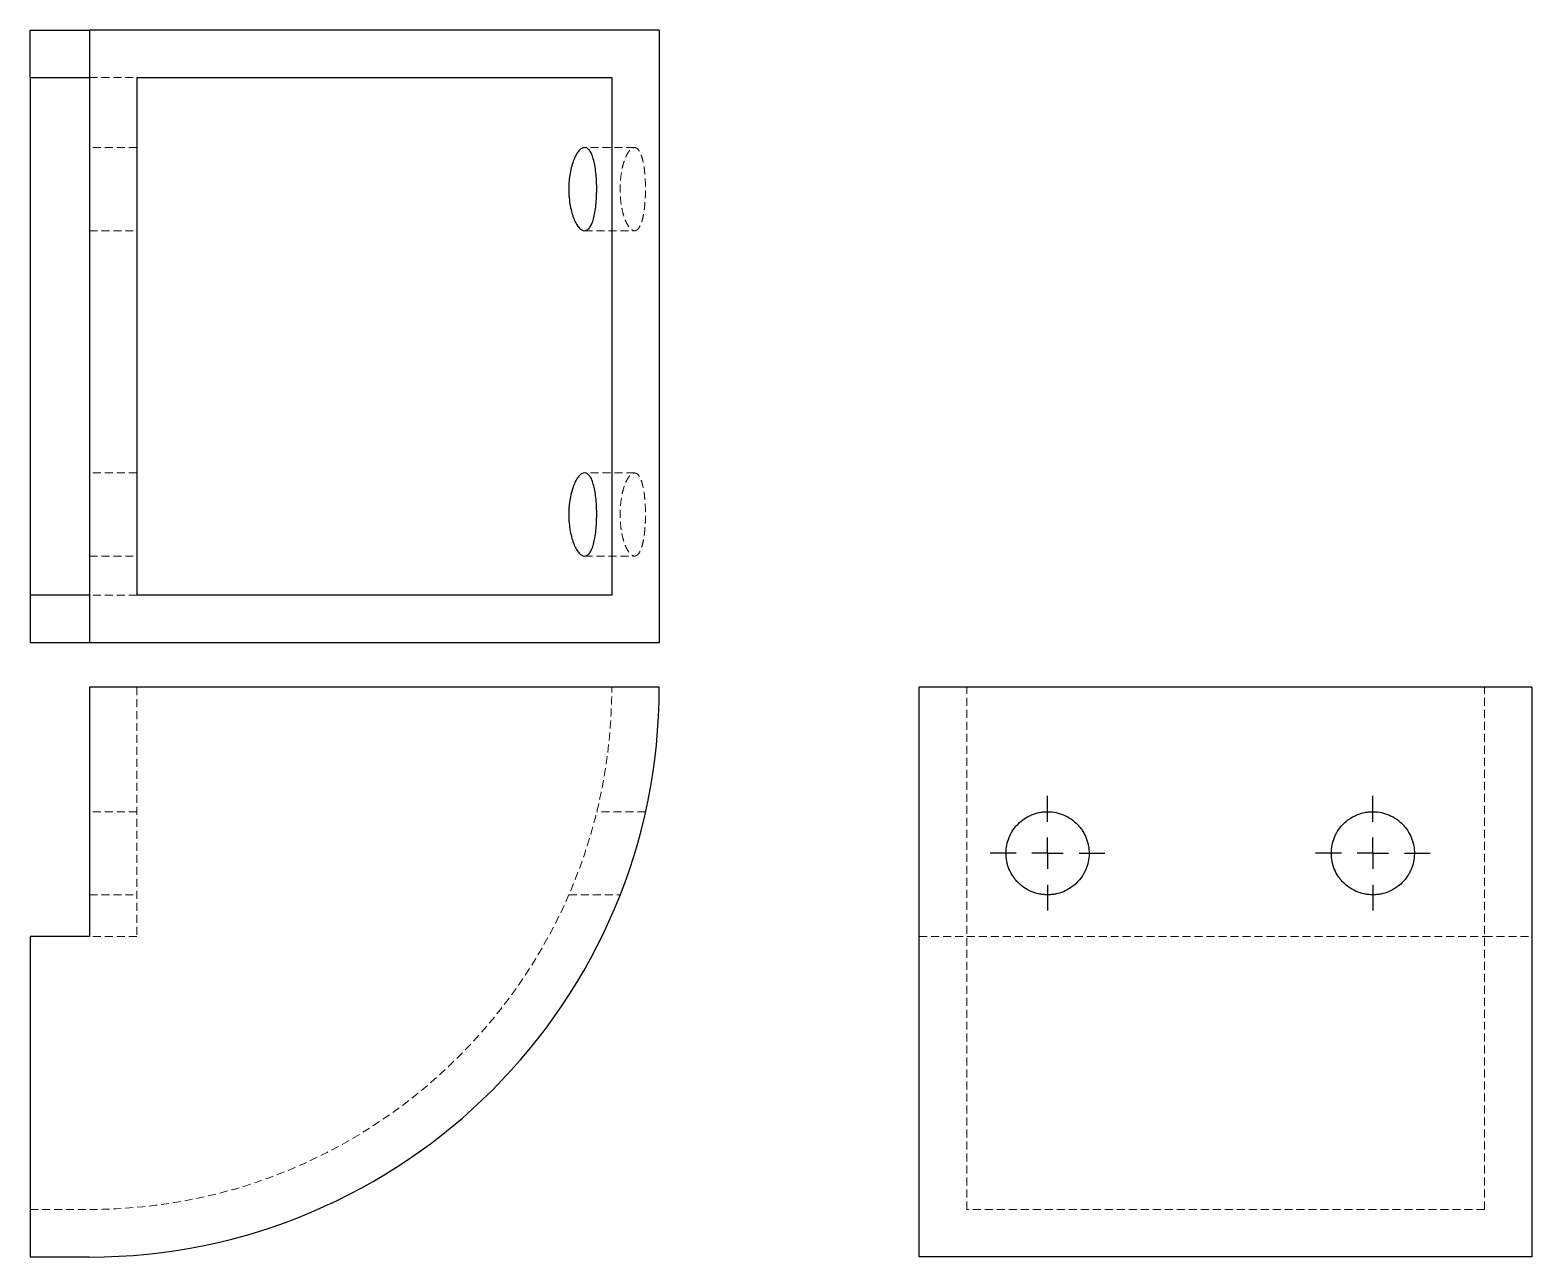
# Model space of a CAD drawing. Header units: millimetres. Extents: x 33 to 272, y 12 to 207.
import ezdxf

# ---------------------------------------------------------------- set-up
doc = ezdxf.new("R2010")
doc.units = ezdxf.units.MM
doc.linetypes.add('HIDDEN', pattern=[1.905, 1.27, -0.635])
doc.layers.add('10', color=7, linetype='Continuous')

# ---------------------------------------------------------------- blocks, each defined once
blk = doc.blocks.new('SW_CENTERMARKSYMBOL_0')
at = {"layer": '10', "color": 0}
for p, q in [((0, 5), (0, 9.1)), ((0, 0), (0, 2.5)), ((-5, 0), (-9.1, 0)), ((0, 0), (-2.5, 0)), ((0, 0), (0, -2.5)), ((0, 0), (2.5, 0)), ((5, 0), (9.1, 0)), ((0, -5), (0, -9.1))]:
    blk.add_line(p, q, dxfattribs=at)
blk = doc.blocks.new('SW_CENTERMARKSYMBOL_1')
at = {"layer": '10', "color": 0}
for p, q in [((0, 5), (0, 9.1)), ((0, 0), (0, 2.5)), ((-5, 0), (-9.1, 0)), ((0, 0), (-2.5, 0)), ((0, 0), (0, -2.5)), ((0, 0), (2.5, 0)), ((5, 0), (9.1, 0)), ((0, -5), (0, -9.1))]:
    blk.add_line(p, q, dxfattribs=at)

msp = doc.modelspace()

# ---------------------------------------------------------------- linework, layer by layer
at = {"color": 7, "linetype": 'Continuous', "lineweight": 25}
for p, q in [((33, 199.13), (33, 206.68)), ((33, 206.68), (42.43, 206.68)), ((42.43, 206.68), (42.43, 109.32)), ((133, 206.68), (42.43, 206.68)), ((133, 206.68), (133, 109.32)), ((33, 199.13), (42.43, 199.13)), ((33, 199.13), (33, 116.87)), ((49.98, 199.13), (125.45, 199.13)), ((49.98, 199.13), (49.98, 116.87)), ((125.45, 199.13), (125.45, 116.87)), ((33, 116.87), (33, 109.32)), ((42.43, 116.87), (33, 116.87)), ((125.45, 116.87), (49.98, 116.87)), ((42.43, 109.32), (33, 109.32)), ((133, 109.32), (42.43, 109.32)), ((133, 102.28), (42.43, 102.28)), ((42.43, 102.28), (42.43, 62.66)), ((271.68, 102.28), (174.32, 102.28)), ((174.32, 11.72), (174.32, 102.28)), ((271.68, 102.28), (271.68, 11.72)), ((33, 62.66), (33, 11.72)), ((42.43, 62.66), (33, 62.66)), ((33, 11.72), (42.43, 11.72)), ((271.68, 11.72), (174.32, 11.72))]:
    msp.add_line(p, q, dxfattribs=at)
at = {"color": 7, "linetype": 'HIDDEN', "lineweight": 18}
for p, q in [((42.43, 199.13), (49.98, 199.13)), ((49.98, 188), (42.43, 188)), ((129.06, 188), (121.14, 188)), ((42.43, 174.79), (49.98, 174.79)), ((121.14, 174.79), (129.06, 174.79)), ((49.98, 136.3), (42.43, 136.3)), ((129.06, 136.3), (121.14, 136.3)), ((42.43, 123.09), (49.98, 123.09)), ((121.14, 123.09), (129.06, 123.09)), ((49.98, 116.87), (42.43, 116.87)), ((49.98, 102.28), (49.98, 62.66)), ((181.87, 19.26), (181.87, 102.28)), ((264.13, 19.26), (264.13, 102.28)), ((49.98, 82.47), (42.43, 82.47)), ((130.8, 82.47), (123.05, 82.47)), ((42.43, 69.26), (49.98, 69.26)), ((118.61, 69.26), (126.77, 69.26)), ((49.98, 62.66), (42.43, 62.66)), ((174.32, 62.66), (181.87, 62.66)), ((181.87, 62.66), (264.13, 62.66)), ((264.13, 62.66), (271.68, 62.66)), ((33, 19.26), (42.43, 19.26)), ((264.13, 19.26), (181.87, 19.26))]:
    msp.add_line(p, q, dxfattribs=at)
at = {"color": 7, "linetype": 'Continuous', "lineweight": 25}
msp.add_arc((42.43, 102.28), 90.57, 270, 0, dxfattribs=at)
at = {"color": 7, "linetype": 'HIDDEN', "lineweight": 18}
for centre, radius, start, end in [((42.43, 102.28), 83.02, 270, 0), ((194.7, 75.87), 6.6, 163.807, 194.744), ((246.4, 75.87), 6.6, 163.807, 194.744)]:
    msp.add_arc(centre, radius, start, end, dxfattribs=at)
at = {"color": 7, "linetype": 'Continuous', "lineweight": 25}
for points, knots in [([(121.14, 174.79), (121, 174.79), (120.85, 174.83), (120.63, 174.95), (120.56, 175), (120.42, 175.12), (120.34, 175.19), (120.12, 175.42), (119.98, 175.62), (119.78, 175.96), (119.71, 176.08), (119.58, 176.34), (119.51, 176.49), (119.33, 176.93), (119.21, 177.25), (119.01, 177.96), (118.92, 178.34), (118.77, 179.14), (118.71, 179.56), (118.65, 180.21), (118.63, 180.43), (118.61, 180.87), (118.6, 181.31), (118.61, 181.76), (118.62, 182.2), (118.64, 182.42), (118.69, 183.08), (118.75, 183.5), (118.89, 184.31), (118.98, 184.7), (119.18, 185.42), (119.29, 185.75), (119.53, 186.36), (119.66, 186.63), (119.87, 186.99), (119.94, 187.1), (120.08, 187.3), (120.15, 187.39), (120.37, 187.64), (120.51, 187.76), (120.8, 187.94), (120.95, 187.99), (121.24, 188.01), (121.38, 187.97), (121.64, 187.83), (121.77, 187.72), (122.01, 187.41), (122.13, 187.22), (122.28, 186.88), (122.33, 186.75), (122.43, 186.49), (122.47, 186.34), (122.6, 185.89), (122.68, 185.57), (122.81, 184.85), (122.87, 184.46), (122.96, 183.65), (122.99, 183.23), (123.03, 182.58), (123.04, 182.36), (123.05, 181.92), (123.06, 181.47), (123.05, 181.03), (123.04, 180.59), (123.04, 180.36), (123, 179.71), (122.97, 179.29), (122.89, 178.47), (122.83, 178.07), (122.71, 177.35), (122.63, 177.01), (122.46, 176.39), (122.37, 176.12), (122.21, 175.76), (122.16, 175.65), (122.05, 175.45), (121.99, 175.36), (121.81, 175.12), (121.68, 175), (121.42, 174.83), (121.28, 174.79), (121.14, 174.79)], [0, 0, 0, 0, 0.03125, 0.03125, 0.046875, 0.046875, 0.0625, 0.0625, 0.09375, 0.09375, 0.109375, 0.109375, 0.125, 0.125, 0.15625, 0.15625, 0.1875, 0.1875, 0.21875, 0.21875, 0.234375, 0.234375, 0.25, 0.265625, 0.265625, 0.28125, 0.28125, 0.3125, 0.3125, 0.34375, 0.34375, 0.375, 0.375, 0.40625, 0.40625, 0.421875, 0.421875, 0.4375, 0.4375, 0.46875, 0.46875, 0.5, 0.5, 0.53125, 0.53125, 0.5625, 0.5625, 0.59375, 0.59375, 0.609375, 0.609375, 0.625, 0.625, 0.65625, 0.65625, 0.6875, 0.6875, 0.71875, 0.71875, 0.734375, 0.734375, 0.75, 0.765625, 0.765625, 0.78125, 0.78125, 0.8125, 0.8125, 0.84375, 0.84375, 0.875, 0.875, 0.90625, 0.90625, 0.921875, 0.921875, 0.9375, 0.9375, 0.96875, 0.96875, 1, 1, 1, 1]), ([(121.14, 123.09), (121, 123.09), (120.85, 123.13), (120.63, 123.25), (120.56, 123.3), (120.42, 123.42), (120.34, 123.49), (120.12, 123.73), (119.98, 123.92), (119.78, 124.26), (119.71, 124.38), (119.58, 124.65), (119.51, 124.79), (119.33, 125.23), (119.21, 125.55), (119.01, 126.26), (118.92, 126.64), (118.77, 127.45), (118.71, 127.86), (118.65, 128.51), (118.63, 128.73), (118.61, 129.17), (118.6, 129.62), (118.61, 130.06), (118.62, 130.5), (118.64, 130.72), (118.69, 131.38), (118.75, 131.8), (118.89, 132.61), (118.98, 133), (119.18, 133.72), (119.29, 134.05), (119.53, 134.66), (119.66, 134.93), (119.87, 135.29), (119.94, 135.4), (120.08, 135.6), (120.15, 135.69), (120.37, 135.94), (120.51, 136.07), (120.8, 136.24), (120.95, 136.29), (121.24, 136.31), (121.38, 136.28), (121.64, 136.13), (121.77, 136.02), (122.01, 135.71), (122.13, 135.52), (122.28, 135.18), (122.33, 135.06), (122.43, 134.79), (122.47, 134.65), (122.6, 134.2), (122.68, 133.87), (122.81, 133.15), (122.87, 132.76), (122.96, 131.95), (122.99, 131.54), (123.03, 130.88), (123.04, 130.66), (123.05, 130.22), (123.06, 129.78), (123.05, 129.33), (123.04, 128.89), (123.04, 128.67), (123, 128.01), (122.97, 127.59), (122.89, 126.77), (122.83, 126.38), (122.71, 125.65), (122.63, 125.31), (122.46, 124.69), (122.37, 124.42), (122.21, 124.06), (122.16, 123.95), (122.05, 123.75), (121.99, 123.66), (121.81, 123.42), (121.68, 123.3), (121.42, 123.14), (121.28, 123.09), (121.14, 123.09)], [0, 0, 0, 0, 0.03125, 0.03125, 0.046875, 0.046875, 0.0625, 0.0625, 0.09375, 0.09375, 0.109375, 0.109375, 0.125, 0.125, 0.15625, 0.15625, 0.1875, 0.1875, 0.21875, 0.21875, 0.234375, 0.234375, 0.25, 0.265625, 0.265625, 0.28125, 0.28125, 0.3125, 0.3125, 0.34375, 0.34375, 0.375, 0.375, 0.40625, 0.40625, 0.421875, 0.421875, 0.4375, 0.4375, 0.46875, 0.46875, 0.5, 0.5, 0.53125, 0.53125, 0.5625, 0.5625, 0.59375, 0.59375, 0.609375, 0.609375, 0.625, 0.625, 0.65625, 0.65625, 0.6875, 0.6875, 0.71875, 0.71875, 0.734375, 0.734375, 0.75, 0.765625, 0.765625, 0.78125, 0.78125, 0.8125, 0.8125, 0.84375, 0.84375, 0.875, 0.875, 0.90625, 0.90625, 0.921875, 0.921875, 0.9375, 0.9375, 0.96875, 0.96875, 1, 1, 1, 1]), ([(188.09, 75.87), (188.09, 75.44), (188.14, 75.02), (188.26, 74.4), (188.3, 74.2), (188.42, 73.8), (188.49, 73.59), (188.73, 73), (188.93, 72.63), (189.27, 72.1), (189.39, 71.93), (189.66, 71.59), (189.8, 71.43), (190.25, 70.97), (190.57, 70.69), (191.28, 70.2), (191.67, 69.98), (192.47, 69.64), (192.88, 69.5), (193.53, 69.36), (193.75, 69.33), (194.19, 69.28), (194.63, 69.25), (195.07, 69.27), (195.51, 69.31), (195.73, 69.34), (196.39, 69.47), (196.81, 69.59), (197.61, 69.93), (198, 70.14), (198.72, 70.61), (199.06, 70.89), (199.67, 71.5), (199.94, 71.83), (200.29, 72.35), (200.4, 72.53), (200.6, 72.91), (200.7, 73.1), (200.94, 73.68), (201.07, 74.08), (201.25, 74.91), (201.29, 75.33), (201.31, 76.19), (201.27, 76.61), (201.16, 77.23), (201.12, 77.44), (201, 77.85), (200.93, 78.06), (200.7, 78.66), (200.51, 79.04), (200.16, 79.59), (200.04, 79.76), (199.77, 80.11), (199.62, 80.27), (199.17, 80.74), (198.84, 81.03), (198.13, 81.53), (197.74, 81.75), (196.93, 82.1), (196.51, 82.23), (195.64, 82.42), (195.2, 82.47), (194.54, 82.47), (194.32, 82.46), (193.88, 82.42), (193.66, 82.39), (193.01, 82.27), (192.58, 82.14), (191.97, 81.89), (191.77, 81.79), (191.38, 81.58), (191.2, 81.47), (190.65, 81.1), (190.32, 80.83), (189.7, 80.2), (189.42, 79.87), (189.07, 79.33), (188.96, 79.14), (188.76, 78.76), (188.66, 78.56), (188.42, 77.97), (188.3, 77.56), (188.14, 76.72), (188.09, 76.29), (188.09, 75.87)], [0, 0, 0, 0, 0.03125, 0.03125, 0.046875, 0.046875, 0.0625, 0.0625, 0.09375, 0.09375, 0.109375, 0.109375, 0.125, 0.125, 0.15625, 0.15625, 0.1875, 0.1875, 0.21875, 0.21875, 0.234375, 0.234375, 0.25, 0.265625, 0.265625, 0.28125, 0.28125, 0.3125, 0.3125, 0.34375, 0.34375, 0.375, 0.375, 0.40625, 0.40625, 0.421875, 0.421875, 0.4375, 0.4375, 0.46875, 0.46875, 0.5, 0.5, 0.53125, 0.53125, 0.546875, 0.546875, 0.5625, 0.5625, 0.59375, 0.59375, 0.609375, 0.609375, 0.625, 0.625, 0.65625, 0.65625, 0.6875, 0.6875, 0.71875, 0.71875, 0.75, 0.75, 0.765625, 0.765625, 0.78125, 0.78125, 0.8125, 0.8125, 0.828125, 0.828125, 0.84375, 0.84375, 0.875, 0.875, 0.90625, 0.90625, 0.921875, 0.921875, 0.9375, 0.9375, 0.96875, 0.96875, 1, 1, 1, 1]), ([(239.79, 75.87), (239.79, 75.44), (239.83, 75.02), (239.95, 74.4), (240, 74.2), (240.12, 73.8), (240.19, 73.59), (240.43, 73), (240.62, 72.63), (240.97, 72.1), (241.09, 71.93), (241.36, 71.59), (241.5, 71.43), (241.95, 70.97), (242.27, 70.69), (242.98, 70.2), (243.37, 69.98), (244.16, 69.64), (244.58, 69.5), (245.23, 69.36), (245.45, 69.33), (245.89, 69.28), (246.33, 69.25), (246.77, 69.27), (247.21, 69.31), (247.43, 69.34), (248.08, 69.47), (248.5, 69.59), (249.31, 69.93), (249.7, 70.14), (250.42, 70.61), (250.75, 70.89), (251.37, 71.5), (251.64, 71.83), (251.99, 72.35), (252.1, 72.53), (252.3, 72.91), (252.4, 73.1), (252.64, 73.68), (252.77, 74.08), (252.94, 74.91), (252.99, 75.33), (253.01, 76.19), (252.97, 76.61), (252.86, 77.23), (252.81, 77.44), (252.7, 77.85), (252.63, 78.06), (252.4, 78.66), (252.2, 79.04), (251.86, 79.59), (251.73, 79.76), (251.47, 80.11), (251.32, 80.27), (250.87, 80.74), (250.54, 81.03), (249.82, 81.53), (249.43, 81.75), (248.63, 82.1), (248.21, 82.23), (247.34, 82.42), (246.9, 82.47), (246.24, 82.47), (246.02, 82.46), (245.58, 82.42), (245.36, 82.39), (244.7, 82.27), (244.28, 82.14), (243.67, 81.89), (243.47, 81.79), (243.08, 81.58), (242.89, 81.47), (242.35, 81.1), (242.01, 80.83), (241.39, 80.2), (241.12, 79.87), (240.77, 79.33), (240.66, 79.14), (240.45, 78.76), (240.36, 78.56), (240.12, 77.97), (240, 77.56), (239.83, 76.72), (239.79, 76.29), (239.79, 75.87)], [0, 0, 0, 0, 0.03125, 0.03125, 0.046875, 0.046875, 0.0625, 0.0625, 0.09375, 0.09375, 0.109375, 0.109375, 0.125, 0.125, 0.15625, 0.15625, 0.1875, 0.1875, 0.21875, 0.21875, 0.234375, 0.234375, 0.25, 0.265625, 0.265625, 0.28125, 0.28125, 0.3125, 0.3125, 0.34375, 0.34375, 0.375, 0.375, 0.40625, 0.40625, 0.421875, 0.421875, 0.4375, 0.4375, 0.46875, 0.46875, 0.5, 0.5, 0.53125, 0.53125, 0.546875, 0.546875, 0.5625, 0.5625, 0.59375, 0.59375, 0.609375, 0.609375, 0.625, 0.625, 0.65625, 0.65625, 0.6875, 0.6875, 0.71875, 0.71875, 0.75, 0.75, 0.765625, 0.765625, 0.78125, 0.78125, 0.8125, 0.8125, 0.828125, 0.828125, 0.84375, 0.84375, 0.875, 0.875, 0.90625, 0.90625, 0.921875, 0.921875, 0.9375, 0.9375, 0.96875, 0.96875, 1, 1, 1, 1])]:
    msp.add_open_spline(points, degree=3, knots=knots, dxfattribs=at)
at = {"color": 7, "linetype": 'HIDDEN', "lineweight": 18}
for points in [[(129.06, 174.79), (128.93, 174.79), (128.8, 174.83), (128.6, 174.95), (128.54, 175), (128.4, 175.12), (128.34, 175.19), (128.14, 175.43), (128.01, 175.62), (127.82, 175.97), (127.76, 176.09), (127.64, 176.36), (127.58, 176.5), (127.42, 176.95), (127.31, 177.27), (127.13, 177.98), (127.05, 178.37), (126.91, 179.16), (126.86, 179.58), (126.81, 180.23), (126.79, 180.45), (126.77, 180.89), (126.76, 181.33), (126.77, 181.77), (126.78, 182.21), (126.8, 182.43), (126.85, 183.08), (126.9, 183.5), (127.02, 184.31), (127.1, 184.7), (127.28, 185.42), (127.38, 185.75), (127.61, 186.37), (127.73, 186.64), (127.91, 186.99), (127.97, 187.1), (128.1, 187.3), (128.17, 187.4), (128.37, 187.64), (128.5, 187.77), (128.76, 187.94), (128.9, 187.99), (129.16, 188.01), (129.29, 187.97), (129.47, 187.86), (129.53, 187.81), (129.64, 187.7), (129.7, 187.63), (129.87, 187.4), (129.97, 187.2), (130.11, 186.86), (130.16, 186.73), (130.24, 186.47), (130.28, 186.32), (130.4, 185.87), (130.47, 185.54), (130.59, 184.82), (130.64, 184.43), (130.72, 183.63), (130.75, 183.21), (130.79, 182.34), (130.81, 181.9), (130.81, 181.24), (130.81, 181.02), (130.8, 180.58), (130.79, 180.36), (130.76, 179.7), (130.73, 179.28), (130.67, 178.67), (130.65, 178.47), (130.6, 178.08), (130.58, 177.89), (130.49, 177.35), (130.42, 177.01), (130.27, 176.39), (130.18, 176.12), (130.04, 175.77), (129.99, 175.66), (129.89, 175.45), (129.84, 175.36), (129.68, 175.12), (129.56, 175), (129.32, 174.83), (129.19, 174.79), (129.06, 174.79)], [(129.06, 123.09), (128.93, 123.09), (128.8, 123.14), (128.6, 123.26), (128.54, 123.3), (128.4, 123.42), (128.34, 123.49), (128.14, 123.73), (128.01, 123.93), (127.82, 124.27), (127.76, 124.39), (127.64, 124.66), (127.58, 124.8), (127.42, 125.25), (127.31, 125.57), (127.13, 126.28), (127.05, 126.67), (126.91, 127.47), (126.86, 127.88), (126.81, 128.53), (126.79, 128.75), (126.77, 129.19), (126.76, 129.63), (126.77, 130.07), (126.78, 130.51), (126.8, 130.73), (126.85, 131.39), (126.9, 131.81), (127.02, 132.61), (127.1, 133), (127.28, 133.72), (127.38, 134.06), (127.61, 134.67), (127.73, 134.94), (127.91, 135.29), (127.97, 135.4), (128.1, 135.6), (128.17, 135.7), (128.37, 135.94), (128.5, 136.07), (128.76, 136.25), (128.9, 136.29), (129.16, 136.31), (129.29, 136.27), (129.47, 136.16), (129.53, 136.12), (129.64, 136), (129.7, 135.93), (129.87, 135.7), (129.97, 135.51), (130.11, 135.16), (130.16, 135.04), (130.24, 134.77), (130.28, 134.62), (130.4, 134.17), (130.47, 133.84), (130.59, 133.13), (130.64, 132.74), (130.72, 131.93), (130.75, 131.51), (130.79, 130.64), (130.81, 130.2), (130.81, 129.54), (130.81, 129.32), (130.8, 128.88), (130.79, 128.66), (130.76, 128.01), (130.73, 127.58), (130.67, 126.97), (130.65, 126.77), (130.6, 126.38), (130.58, 126.2), (130.49, 125.65), (130.42, 125.32), (130.27, 124.7), (130.18, 124.42), (130.04, 124.07), (129.99, 123.96), (129.89, 123.76), (129.84, 123.66), (129.68, 123.42), (129.56, 123.3), (129.32, 123.14), (129.19, 123.09), (129.06, 123.09)]]:
    msp.add_open_spline(points, degree=3, knots=[0, 0, 0, 0, 0.03125, 0.03125, 0.046875, 0.046875, 0.0625, 0.0625, 0.09375, 0.09375, 0.109375, 0.109375, 0.125, 0.125, 0.15625, 0.15625, 0.1875, 0.1875, 0.21875, 0.21875, 0.234375, 0.234375, 0.25, 0.265625, 0.265625, 0.28125, 0.28125, 0.3125, 0.3125, 0.34375, 0.34375, 0.375, 0.375, 0.40625, 0.40625, 0.421875, 0.421875, 0.4375, 0.4375, 0.46875, 0.46875, 0.5, 0.5, 0.53125, 0.53125, 0.546875, 0.546875, 0.5625, 0.5625, 0.59375, 0.59375, 0.609375, 0.609375, 0.625, 0.625, 0.65625, 0.65625, 0.6875, 0.6875, 0.71875, 0.71875, 0.75, 0.75, 0.765625, 0.765625, 0.78125, 0.78125, 0.8125, 0.8125, 0.828125, 0.828125, 0.84375, 0.84375, 0.875, 0.875, 0.90625, 0.90625, 0.921875, 0.921875, 0.9375, 0.9375, 0.96875, 0.96875, 1, 1, 1, 1], dxfattribs=at)

# ---------------------------------------------------------------- block references
at = {"layer": '10'}
for name, p in [('SW_CENTERMARKSYMBOL_0', (194.7, 75.87)), ('SW_CENTERMARKSYMBOL_1', (246.4, 75.87))]:
    msp.add_blockref(name, p, dxfattribs=at)

doc.saveas('drawing.dxf')
